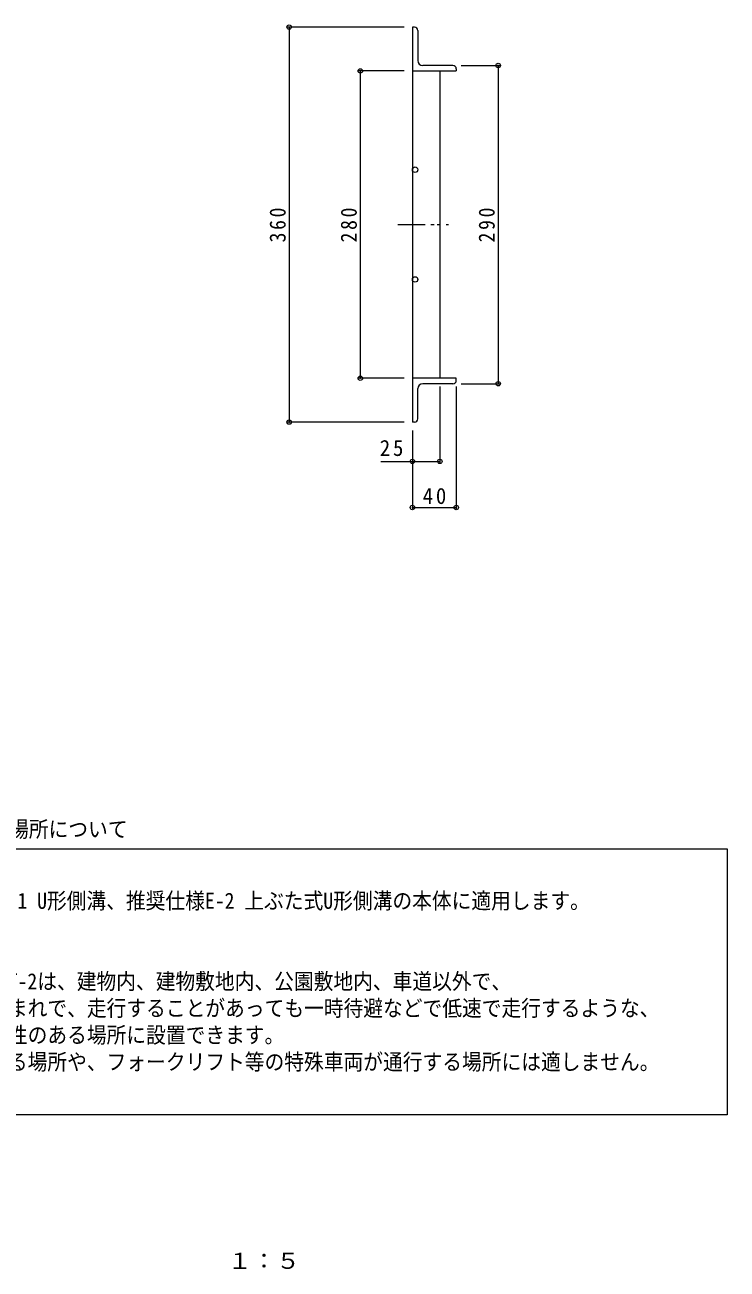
# Model space of a CAD drawing. Units: millimetres, scale not verified. Extents: x -748 to 910, y -687 to 585.
# Drawn here: x 270 to 910, y -680 to 454 of the extents above; entities that cross this region are included whole.
import ezdxf
from ezdxf.enums import TextEntityAlignment as Align

# ---------------------------------------------------------------- set-up
doc = ezdxf.new("R2010")
doc.units = ezdxf.units.MM
doc.header["$LTSCALE"] = 5
doc.header["$PDMODE"] = 32
doc.header["$PDSIZE"] = 4
doc.linetypes.add('DOUBLE_CHAIN1', pattern=[8.8, 5, -1, 0.6, -0.6, 0.6, -1])
for name, color, linetype, lineweight in [('A-1_ピット', 2, 'Continuous', 9), ('A-2_蓋', 3, 'Continuous', 9), ('A-4_寸法', 7, 'Continuous', 9), ('F-5_F-5ﾚｲﾔ', 7, 'Continuous', 9)]:
    doc.layers.add(name, color=color, linetype=linetype, lineweight=lineweight)
doc.styles.add('ＭＳ ゴシック', font='')
doc.styles.get('ＭＳ ゴシック').set_extended_font_data('MS Gothic')

msp = doc.modelspace()

# ---------------------------------------------------------------- linework, layer by layer
at = {"layer": 'A-1_ピット'}
for p, q in [((625.136, 452.067), (623.136, 452.067)), ((623.136, 452.067), (623.136, 412.067)), ((628.136, 449.067), (628.136, 421.567)), ((623.136, 412.067), (663.136, 412.067)), ((660.136, 417.067), (632.636, 417.067)), ((663.136, 414.067), (663.136, 412.067)), ((623.136, 132.067), (623.136, 92.068)), ((663.136, 132.067), (623.136, 132.067)), ((660.136, 127.068), (632.636, 127.068)), ((663.136, 130.068), (663.136, 132.067)), ((628.136, 95.068), (628.136, 122.567)), ((625.136, 92.068), (623.136, 92.068))]:
    msp.add_line(p, q, dxfattribs=at)
for centre, radius, start, end in [((625.136, 449.067), 3, 0, 90), ((632.636, 421.567), 4.5, 180, 270), ((660.136, 414.067), 3, 0, 90), ((632.636, 122.567), 4.5, 90, 180), ((660.136, 130.068), 3, 270, 0), ((625.136, 95.068), 3, 270, 0)]:
    msp.add_arc(centre, radius, start, end, dxfattribs=at)
at = {"layer": 'A-2_蓋'}
for p, q in [((623.136, 412.067), (623.136, 132.067)), ((648.136, 412.067), (648.136, 132.067))]:
    msp.add_line(p, q, dxfattribs=at)
at = {"layer": 'A-2_蓋', "linetype": 'DOUBLE_CHAIN1'}
msp.add_line((609.861, 272.067), (656.005, 272.067), dxfattribs=at)
at = {"layer": 'A-2_蓋'}
for centre in [(625.636, 322.068), (625.636, 222.067)]:
    msp.add_circle(centre, 2.5, dxfattribs=at)
at = {"layer": 'A-4_寸法'}
for p, q in [((615.636, 452.067), (509.311, 452.067)), ((510.811, 452.067), (510.811, 92.068)), ((615.636, 412.067), (574.176, 412.067)), ((575.676, 412.067), (575.676, 132.067)), ((667.636, 417.067), (702.851, 417.067)), ((701.351, 417.067), (701.351, 127.068)), ((615.636, 132.067), (574.176, 132.067)), ((667.636, 127.068), (702.851, 127.068)), ((648.136, 124.567), (648.136, 54.758)), ((663.136, 124.567), (663.136, 12.757)), ((615.636, 92.068), (509.311, 92.068)), ((623.136, 84.568), (623.136, 12.757)), ((594.363, 56.258), (648.136, 56.258)), ((623.136, 14.257), (663.136, 14.257))]:
    msp.add_line(p, q, dxfattribs=at)
for p in [(510.811, 452.067), (575.676, 412.067), (701.351, 417.067), (575.676, 132.067), (701.351, 127.068), (510.811, 92.068), (623.136, 56.258), (648.136, 56.258), (623.136, 14.257), (663.136, 14.257)]:
    msp.add_point(p, dxfattribs=at)
at = {"layer": 'F-5_F-5ﾚｲﾔ', "color": 2}
msp.add_line((40, -296.661), (910, -296.661), dxfattribs=at)
msp.add_lwpolyline([(910, -296.661), (910, -539.054), (40, -539.054)], dxfattribs=at)

# ---------------------------------------------------------------- texts
at = {"layer": 'A-4_寸法', "color": 2, "char_height": 14.66, "attachment_point": 7, "rotation": 90, "style": 'ＭＳ ゴシック'}
for s, insert in [('\\T1.27;\\W0.9;360', (507.811, 255.817)), ('\\T1.27;\\W0.9;280', (572.676, 255.817)), ('\\T1.27;\\W0.9;290', (698.351, 255.817))]:
    msp.add_mtext(s, dxfattribs=dict(at, insert=insert))
at = {"layer": 'A-4_寸法', "color": 2, "char_height": 14.66, "attachment_point": 7, "style": 'ＭＳ ゴシック'}
for s, insert in [('\\T1.27;\\W0.95;25', (593.42, 60.974)), ('\\T1.27;\\W0.95;40', (632.511, 17.257))]:
    msp.add_mtext(s, dxfattribs=dict(at, insert=insert))
at = {"layer": 'F-5_F-5ﾚｲﾔ', "style": 'ＭＳ ゴシック', "width": 0.9}
for s, p in [('適用Ｕ形側溝および、設置場所について', (39.559, -290.595)), ('\u3000JIS A 5372 推奨仕様E-1 U形側溝、推奨仕様E-2 上ぶた式U形側溝の本体に適用します。', (56.474, -355.842)), ('\u3000適用荷重 T-14・T-6・T-2は、建物内、建物敷地内、公園敷地内、車道以外で、', (56.474, -429.251)), ('\u3000車両が走行することはまれで、走行することがあっても一時待避などで低速で走行するような、', (56.474, -453.72)), ('\u3000車両が乗り入れる可能性のある場所に設置できます。 ', (56.474, -478.189)), ('\u3000※車両が頻繁に通行する場所や、フォークリフト等の特殊車両が通行する場所には適しません。', (56.474, -502.659))]:
    msp.add_text(s, height=14.66, dxfattribs=at).set_placement(p, align=Align.BOTTOM_LEFT)
at = {"layer": 'F-5_F-5ﾚｲﾔ', "color": 2, "style": 'ＭＳ ゴシック', "width": 1.1}
msp.add_text('１：５', height=14.66, dxfattribs=at).set_placement((454.889, -683.96), align=Align.BOTTOM_LEFT)

doc.saveas('drawing.dxf')
